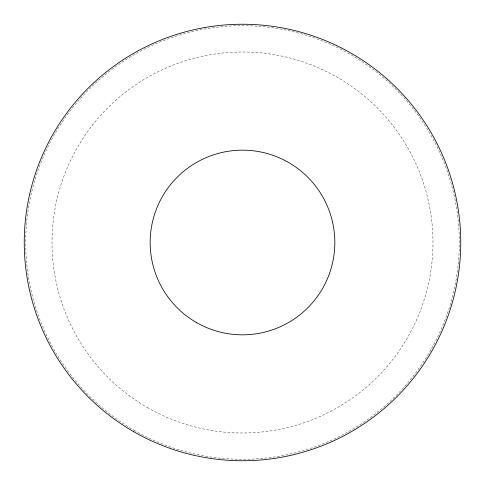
<?xml version="1.0" encoding="UTF-8"?>
<svg xmlns="http://www.w3.org/2000/svg" width="485" height="485" viewBox="0 0 485 485"><rect width="100%" height="100%" fill="white"/><g stroke="black" fill="none" stroke-linecap="round" stroke-linejoin="round"><path stroke-width="0.36" stroke-dasharray="2.42 1.82" d="M134.09 430.268A216.813 216.813 0 0 0 459.313 242.5A216.813 216.813 0 0 0 134.09 54.732A216.813 216.813 0 0 0 134.09 430.268M147.258 407.467A190.484 190.484 0 0 0 432.984 242.5A190.484 190.484 0 0 0 147.258 77.533A190.484 190.484 0 0 0 147.258 407.467"/><path stroke-width="0.73" d="M196.334 322.464A92.332 92.332 0 0 0 334.832 242.5A92.332 92.332 0 0 0 196.334 162.536A92.332 92.332 0 0 0 196.334 322.464M133.375 431.511A218.25 218.25 0 0 0 460.75 242.5A218.25 218.25 0 0 0 133.375 53.489A218.25 218.25 0 0 0 133.375 431.511"/></g></svg>
